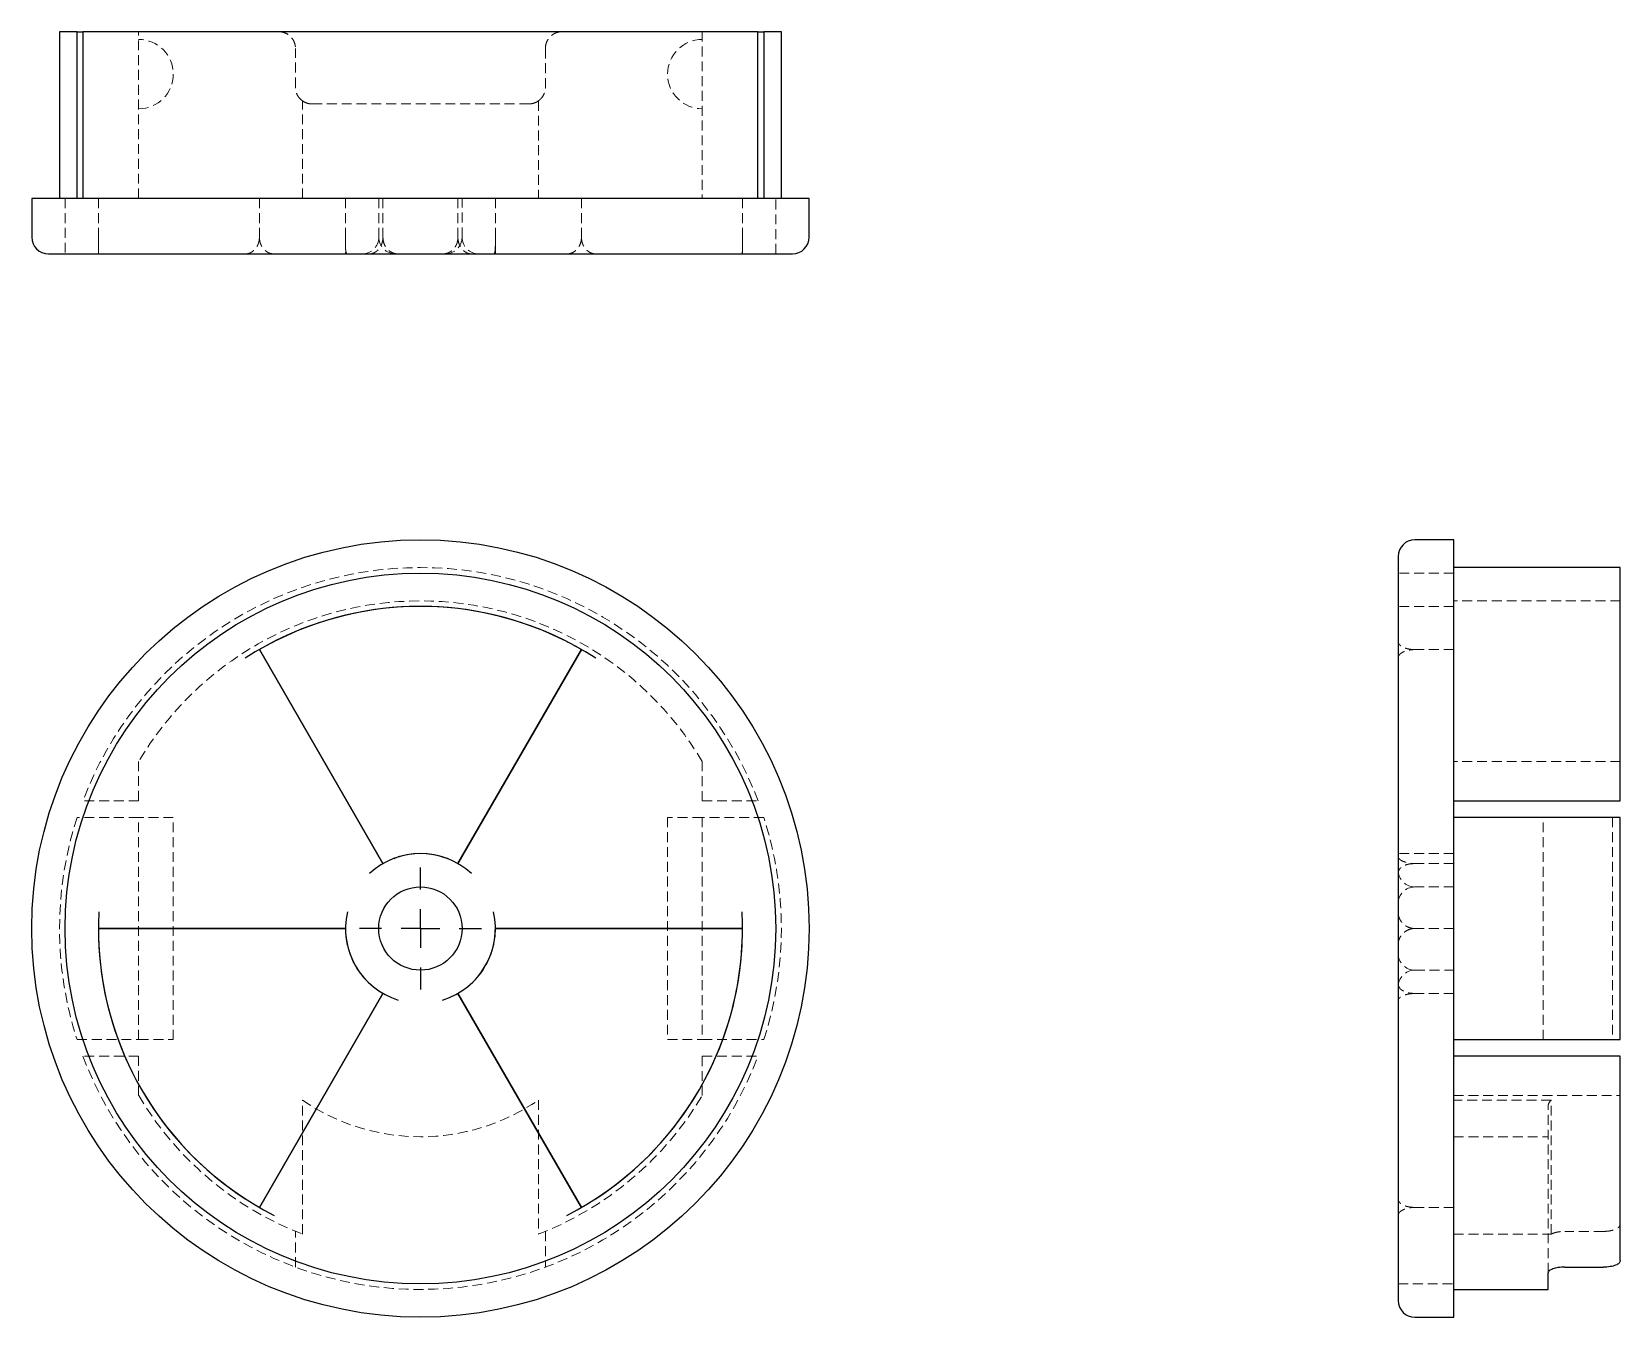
# Model space of a CAD drawing. Header units: millimetres. Extents: x 33 to 237, y 7 to 172.
import ezdxf

# ---------------------------------------------------------------- set-up
doc = ezdxf.new("R2010")
doc.units = ezdxf.units.MM
doc.linetypes.add('HIDDEN', pattern=[1.905, 1.27, -0.635])
doc.layers.add('10', color=7, linetype='Continuous')

# ---------------------------------------------------------------- blocks, each defined once
blk = doc.blocks.new('SW_CENTERMARKSYMBOL_0')
at = {"layer": '10', "color": 0}
for p, q in [((0, 5), (0, 7.86)), ((0, 0), (0, 2.5)), ((-5, 0), (-7.86, 0)), ((0, 0), (-2.5, 0)), ((0, 0), (0, -2.5)), ((0, 0), (2.5, 0)), ((5, 0), (7.86, 0)), ((0, -5), (0, -7.86))]:
    blk.add_line(p, q, dxfattribs=at)

msp = doc.modelspace()

# ---------------------------------------------------------------- linework, layer by layer
at = {"color": 7, "linetype": 'Continuous', "lineweight": 25}
for p, q in [((36.57, 172.35), (36.57, 150.92)), ((38.82, 172.35), (36.57, 172.35)), ((38.82, 150.92), (38.82, 172.35)), ((38.82, 172.35), (39.58, 172.35)), ((39.58, 172.35), (39.58, 150.92)), ((126.42, 172.35), (39.58, 172.35)), ((126.42, 172.35), (127.18, 172.35)), ((126.42, 150.92), (126.42, 172.35)), ((127.18, 172.35), (127.18, 150.92)), ((129.43, 172.35), (127.18, 172.35)), ((129.43, 150.92), (129.43, 172.35)), ((33, 150.92), (33, 145.92)), ((133, 150.92), (33, 150.92)), ((133, 145.92), (133, 150.92)), ((35.14, 143.78), (130.86, 143.78)), ((215.92, 107), (210.92, 107)), ((215.92, 57), (215.92, 107)), ((208.78, 104.86), (208.78, 9.14)), ((237.35, 103.43), (215.92, 103.43)), ((237.35, 73.43), (237.35, 103.43)), ((78.18, 65.35), (62.29, 92.88)), ((62.29, 92.88), (78.18, 65.35)), ((103.71, 92.88), (87.82, 65.35)), ((87.82, 65.35), (103.71, 92.88)), ((215.92, 73.43), (237.35, 73.43)), ((237.35, 71.29), (215.92, 71.29)), ((237.35, 42.71), (237.35, 71.29)), ((85.85, 66.21), (85.94, 66.18)), ((41.57, 57), (73.36, 57)), ((73.36, 57), (41.57, 57)), ((92.64, 57), (124.43, 57)), ((124.43, 57), (92.64, 57)), ((124.37, 54.86), (124.4, 55.46)), ((215.92, 7), (215.92, 57)), ((73.6, 54.86), (73.58, 54.96)), ((92.42, 54.94), (92.4, 54.86)), ((89.56, 49.93), (89.13, 49.56)), ((78.18, 48.65), (62.29, 21.12)), ((62.29, 21.12), (78.18, 48.65)), ((103.71, 21.12), (87.82, 48.65)), ((87.82, 48.65), (103.71, 21.12)), ((215.92, 42.71), (237.35, 42.71)), ((237.35, 40.57), (215.92, 40.57)), ((237.35, 14.29), (237.35, 40.57)), ((228.06, 10.57), (228.06, 12.71)), ((230.2, 13.44), (235.2, 13.44)), ((215.92, 10.57), (228.06, 10.57)), ((210.92, 7), (215.92, 7))]:
    msp.add_line(p, q, dxfattribs=at)
at = {"color": 7, "linetype": 'HIDDEN', "lineweight": 18}
for p, q in [((46.75, 150.92), (46.75, 172.35)), ((119.25, 172.35), (119.25, 150.92)), ((66.93, 165.2), (66.93, 170.2)), ((99.07, 170.2), (99.07, 165.2)), ((68.24, 163.24), (67.71, 163.56)), ((67.82, 150.92), (67.82, 163.46)), ((69.07, 163.06), (96.93, 163.06)), ((98.18, 163.46), (98.18, 150.92)), ((37.29, 150.92), (37.29, 143.78)), ((37.29, 150.92), (37.29, 143.78)), ((41.57, 150.92), (41.57, 145.92)), ((41.57, 150.92), (41.57, 145.92)), ((62.29, 150.92), (62.29, 145.92)), ((62.29, 150.92), (62.29, 145.92)), ((73.36, 150.92), (73.36, 145.92)), ((73.36, 150.92), (73.36, 145.92)), ((77.64, 150.92), (77.64, 145.92)), ((77.64, 150.92), (77.64, 145.92)), ((78.18, 150.92), (78.18, 145.92)), ((78.18, 150.92), (78.18, 145.92)), ((87.82, 150.92), (87.82, 145.92)), ((87.82, 150.92), (87.82, 145.92)), ((88.36, 145.92), (88.36, 150.92)), ((88.36, 145.92), (88.36, 150.92)), ((92.64, 150.92), (92.64, 145.92)), ((92.64, 150.92), (92.64, 145.92)), ((103.71, 150.92), (103.71, 145.92)), ((103.71, 150.92), (103.71, 145.92)), ((124.43, 150.92), (124.43, 145.92)), ((124.43, 150.92), (124.43, 145.92)), ((128.71, 143.78), (128.71, 150.92)), ((128.71, 143.78), (128.71, 150.92)), ((41.57, 145.92), (41.57, 143.78)), ((73.36, 145.92), (73.36, 143.78)), ((92.64, 143.78), (92.64, 145.92)), ((124.43, 143.78), (124.43, 145.92)), ((215.92, 102.71), (208.78, 102.71)), ((215.92, 102.71), (208.78, 102.71)), ((215.92, 98.43), (208.78, 98.43)), ((215.92, 98.43), (208.78, 98.43)), ((237.35, 99.14), (215.92, 99.14)), ((215.92, 92.88), (210.92, 92.88)), ((215.92, 92.88), (210.92, 92.88)), ((46.75, 73.43), (46.75, 78.49)), ((119.25, 78.49), (119.25, 73.43)), ((237.35, 78.49), (215.92, 78.49)), ((46.75, 73.43), (39.58, 73.43)), ((119.25, 73.43), (126.42, 73.43)), ((46.75, 71.29), (38.82, 71.29)), ((46.75, 42.71), (46.75, 71.29)), ((51.21, 71.29), (46.75, 71.29)), ((51.21, 42.71), (51.21, 71.29)), ((119.25, 71.29), (114.79, 71.29)), ((114.79, 71.29), (114.79, 42.71)), ((119.25, 71.29), (119.25, 42.71)), ((127.18, 71.29), (119.25, 71.29)), ((227.44, 42.71), (227.44, 71.29)), ((236.36, 71.29), (236.36, 42.71)), ((215.92, 66.64), (208.78, 66.64)), ((215.92, 66.64), (208.78, 66.64)), ((215.92, 65.35), (210.92, 65.35)), ((215.92, 65.35), (210.92, 65.35)), ((215.92, 62.36), (210.92, 62.36)), ((215.92, 62.36), (210.92, 62.36)), ((215.92, 57), (210.92, 57)), ((215.92, 57), (210.92, 57)), ((210.92, 51.64), (215.92, 51.64)), ((210.92, 51.64), (215.92, 51.64)), ((215.92, 48.65), (210.92, 48.65)), ((215.92, 48.65), (210.92, 48.65)), ((38.82, 42.71), (46.75, 42.71)), ((46.75, 42.71), (51.21, 42.71)), ((114.79, 42.71), (119.25, 42.71)), ((119.25, 42.71), (127.18, 42.71)), ((46.75, 40.57), (39.58, 40.57)), ((46.75, 35.51), (46.75, 40.57)), ((119.25, 40.57), (119.25, 35.51)), ((119.25, 40.57), (126.42, 40.57)), ((67.82, 17.69), (67.82, 34.93)), ((98.18, 34.93), (98.18, 17.69)), ((215.92, 35.51), (237.35, 35.51)), ((228.46, 34.93), (215.92, 34.93)), ((228.46, 17.69), (228.46, 34.93)), ((228.06, 12.71), (228.06, 34.12)), ((215.92, 30.21), (228.06, 30.21)), ((215.92, 21.12), (210.92, 21.12)), ((215.92, 21.12), (210.92, 21.12)), ((66.93, 13.44), (66.93, 18.04)), ((99.07, 18.04), (99.07, 13.44)), ((215.92, 17.69), (228.46, 17.69)), ((235.2, 18.04), (230.2, 18.04)), ((208.78, 11.29), (215.92, 11.29)), ((208.78, 11.29), (215.92, 11.29))]:
    msp.add_line(p, q, dxfattribs=at)
at = {"color": 7, "linetype": 'Continuous', "lineweight": 25}
for radius in [50, 45.71, 45.71, 5.36, 5.36]:
    msp.add_circle((83, 57), radius, dxfattribs=at)
at = {"color": 7, "linetype": 'HIDDEN', "lineweight": 18}
for centre, radius, start, end in [((46.75, 166.9), 4.46, 270, 90), ((119.25, 166.9), 4.46, 90, 270), ((75.5, 145.92), 2.14, 270, 0), ((79.79, 145.92), 2.14, 180, 270), ((86.21, 145.92), 2.14, 270, 0), ((90.5, 145.92), 2.14, 180, 270), ((83, 57), 46.43, 20.7227, 159.2773), ((83, 57), 42.14, 30.6644, 149.3356), ((83, 57), 46.43, 162.0798, 197.9202), ((83, 57), 46.43, 342.0798, 17.9202), ((210.92, 64.5), 2.14, 180, 270), ((210.92, 60.21), 2.14, 90, 180), ((210.92, 53.79), 2.14, 180, 270), ((210.92, 49.5), 2.14, 90, 180), ((83, 57), 46.43, 200.7227, 339.2773), ((83, 57), 42.14, 210.6644, 248.8894), ((83, 57), 26.79, 235.4819, 304.5181), ((83, 57), 42.14, 291.1106, 329.3356)]:
    msp.add_arc(centre, radius, start, end, dxfattribs=at)
at = {"color": 7, "linetype": 'Continuous', "lineweight": 25}
for centre, radius, start, end in [((35.14, 145.92), 2.14, 180, 270), ((130.86, 145.92), 2.14, 270, 0), ((210.92, 104.86), 2.14, 90, 180), ((83, 57), 41.43, 57.0351, 122.9649), ((83, 57), 41.43, 62.9649, 117.0351), ((83, 57), 9.64, 47.1604, 132.8396), ((83, 57), 9.64, 72.8396, 107.1604), ((83, 57), 41.43, 177.0351, 242.9649), ((83, 57), 9.64, 167.1604, 252.8396), ((83, 57), 9.64, 287.1604, 12.8396), ((83, 57), 41.43, 297.0351, 2.9649), ((83, 57), 41.43, 182.9649, 237.0351), ((83, 57), 9.64, 192.8396, 227.1604), ((83, 57), 9.64, 312.8396, 347.1604), ((83, 57), 41.43, 302.9649, 357.0351), ((210.92, 9.14), 2.14, 180, 270)]:
    msp.add_arc(centre, radius, start, end, dxfattribs=at)
at = {"color": 7, "linetype": 'HIDDEN', "lineweight": 18}
for points, knots in [([(64.79, 172.35), (65.05, 172.35), (65.32, 172.3), (65.82, 172.1), (66.06, 171.95), (66.36, 171.66), (66.46, 171.55), (66.62, 171.32), (66.69, 171.19), (66.81, 170.93), (66.85, 170.79), (66.91, 170.5), (66.93, 170.35), (66.93, 170.2)], [0, 0, 0, 0, 0.25, 0.25, 0.5, 0.5, 0.625, 0.625, 0.75, 0.75, 0.875, 0.875, 1, 1, 1, 1]), ([(99.07, 170.2), (99.07, 170.35), (99.09, 170.5), (99.15, 170.78), (99.19, 170.93), (99.31, 171.19), (99.38, 171.32), (99.54, 171.55), (99.64, 171.66), (99.84, 171.85), (99.95, 171.94), (100.18, 172.09), (100.3, 172.15), (100.68, 172.3), (100.95, 172.35), (101.21, 172.35)], [0, 0, 0, 0, 0.125, 0.125, 0.25, 0.25, 0.375, 0.375, 0.5, 0.5, 0.625, 0.625, 0.75, 0.75, 1, 1, 1, 1]), ([(67.82, 163.46), (67.69, 163.56), (67.56, 163.67), (67.34, 163.92), (67.25, 164.06), (67.09, 164.36), (67.03, 164.52), (66.95, 164.86), (66.93, 165.03), (66.93, 165.2)], [0, 0, 0, 0, 0.25, 0.25, 0.5, 0.5, 0.75, 0.75, 1, 1, 1, 1]), ([(98.18, 163.46), (98.31, 163.56), (98.44, 163.67), (98.66, 163.92), (98.75, 164.06), (98.91, 164.36), (98.97, 164.52), (99.05, 164.86), (99.07, 165.03), (99.07, 165.2)], [0, 0, 0, 0, 0.25, 0.25, 0.5, 0.5, 0.75, 0.75, 1, 1, 1, 1]), ([(69.07, 163.06), (68.85, 163.06), (68.63, 163.1), (68.21, 163.23), (68.01, 163.33), (67.82, 163.46)], [0, 0, 0, 0, 0.5, 0.5, 1, 1, 1, 1]), ([(96.93, 163.06), (97.15, 163.06), (97.37, 163.1), (97.79, 163.23), (97.99, 163.33), (98.18, 163.46)], [0, 0, 0, 0, 0.5, 0.5, 1, 1, 1, 1]), ([(41.63, 143.78), (41.62, 143.78), (41.61, 143.79), (41.6, 143.84), (41.6, 143.88), (41.59, 143.99), (41.59, 144.06), (41.58, 144.21), (41.58, 144.3), (41.57, 144.5), (41.57, 144.61), (41.57, 144.84), (41.57, 144.97), (41.57, 145.23), (41.57, 145.36), (41.57, 145.64), (41.57, 145.78), (41.57, 145.92)], [0, 0, 0, 0, 0.125, 0.125, 0.25, 0.25, 0.375, 0.375, 0.5, 0.5, 0.625, 0.625, 0.75, 0.75, 0.875, 0.875, 1, 1, 1, 1]), ([(41.57, 145.92), (41.57, 145.78), (41.57, 145.64), (41.57, 145.36), (41.57, 145.23), (41.57, 144.97), (41.57, 144.85), (41.57, 144.61), (41.57, 144.5), (41.58, 144.3), (41.58, 144.21), (41.59, 144.06), (41.59, 143.99), (41.6, 143.88), (41.6, 143.84), (41.61, 143.79), (41.62, 143.78), (41.63, 143.78)], [0, 0, 0, 0, 0.125, 0.125, 0.25, 0.25, 0.375, 0.375, 0.5, 0.5, 0.625, 0.625, 0.75, 0.75, 0.875, 0.875, 1, 1, 1, 1]), ([(62.29, 145.92), (62.29, 145.78), (62.27, 145.64), (62.23, 145.36), (62.19, 145.23), (62.1, 144.97), (62.04, 144.85), (61.91, 144.61), (61.83, 144.5), (61.66, 144.3), (61.57, 144.21), (61.37, 144.06), (61.26, 143.99), (61.04, 143.88), (60.93, 143.84), (60.7, 143.79), (60.58, 143.78), (60.46, 143.78)], [0, 0, 0, 0, 0.125, 0.125, 0.25, 0.25, 0.375, 0.375, 0.5, 0.5, 0.625, 0.625, 0.75, 0.75, 0.875, 0.875, 1, 1, 1, 1]), ([(64.17, 143.78), (64.04, 143.78), (63.92, 143.79), (63.68, 143.84), (63.56, 143.88), (63.33, 143.99), (63.22, 144.06), (63.02, 144.21), (62.92, 144.3), (62.74, 144.5), (62.67, 144.61), (62.53, 144.84), (62.47, 144.97), (62.38, 145.23), (62.35, 145.36), (62.3, 145.64), (62.29, 145.78), (62.29, 145.92)], [0, 0, 0, 0, 0.125, 0.125, 0.25, 0.25, 0.375, 0.375, 0.5, 0.5, 0.625, 0.625, 0.75, 0.75, 0.875, 0.875, 1, 1, 1, 1]), ([(73.36, 145.92), (73.36, 145.78), (73.36, 145.64), (73.36, 145.36), (73.36, 145.22), (73.36, 144.96), (73.36, 144.84), (73.37, 144.61), (73.37, 144.5), (73.38, 144.3), (73.39, 144.21), (73.42, 144.05), (73.43, 143.99), (73.47, 143.88), (73.49, 143.84), (73.54, 143.79), (73.57, 143.78), (73.6, 143.78)], [0, 0, 0, 0, 0.125, 0.125, 0.25, 0.25, 0.375, 0.375, 0.5, 0.5, 0.625, 0.625, 0.75, 0.75, 0.875, 0.875, 1, 1, 1, 1]), ([(73.6, 143.78), (73.57, 143.78), (73.54, 143.79), (73.49, 143.84), (73.47, 143.88), (73.43, 143.99), (73.42, 144.05), (73.39, 144.21), (73.38, 144.3), (73.37, 144.5), (73.37, 144.61), (73.36, 144.84), (73.36, 144.96), (73.36, 145.22), (73.36, 145.36), (73.36, 145.63), (73.36, 145.78), (73.36, 145.92)], [0, 0, 0, 0, 0.125, 0.125, 0.25, 0.25, 0.375, 0.375, 0.5, 0.5, 0.625, 0.625, 0.75, 0.75, 0.875, 0.875, 1, 1, 1, 1]), ([(76.44, 143.78), (76.55, 143.78), (76.65, 143.79), (76.86, 143.84), (76.97, 143.88), (77.17, 143.99), (77.27, 144.05), (77.46, 144.21), (77.56, 144.3), (77.72, 144.5), (77.8, 144.61), (77.93, 144.84), (77.99, 144.96), (78.08, 145.22), (78.12, 145.36), (78.17, 145.63), (78.18, 145.78), (78.18, 145.92)], [0, 0, 0, 0, 0.125, 0.125, 0.25, 0.25, 0.375, 0.375, 0.5, 0.5, 0.625, 0.625, 0.75, 0.75, 0.875, 0.875, 1, 1, 1, 1]), ([(78.18, 145.92), (78.18, 145.78), (78.19, 145.64), (78.24, 145.36), (78.27, 145.22), (78.37, 144.96), (78.43, 144.84), (78.57, 144.61), (78.65, 144.5), (78.83, 144.3), (78.93, 144.21), (79.14, 144.05), (79.26, 143.99), (79.5, 143.88), (79.62, 143.84), (79.88, 143.79), (80.02, 143.78), (80.15, 143.78)], [0, 0, 0, 0, 0.125, 0.125, 0.25, 0.25, 0.375, 0.375, 0.5, 0.5, 0.625, 0.625, 0.75, 0.75, 0.875, 0.875, 1, 1, 1, 1]), ([(85.85, 143.78), (85.98, 143.78), (86.11, 143.79), (86.37, 143.84), (86.5, 143.88), (86.74, 143.99), (86.86, 144.05), (87.07, 144.21), (87.17, 144.3), (87.35, 144.5), (87.43, 144.61), (87.57, 144.84), (87.63, 144.96), (87.73, 145.22), (87.76, 145.36), (87.81, 145.63), (87.82, 145.78), (87.82, 145.92)], [0, 0, 0, 0, 0.125, 0.125, 0.25, 0.25, 0.375, 0.375, 0.5, 0.5, 0.625, 0.625, 0.75, 0.75, 0.875, 0.875, 1, 1, 1, 1]), ([(87.82, 145.92), (87.82, 145.78), (87.83, 145.64), (87.88, 145.36), (87.92, 145.22), (88.01, 144.96), (88.07, 144.84), (88.2, 144.61), (88.28, 144.5), (88.44, 144.3), (88.53, 144.21), (88.72, 144.05), (88.82, 143.99), (89.03, 143.88), (89.14, 143.84), (89.35, 143.79), (89.45, 143.78), (89.56, 143.78)], [0, 0, 0, 0, 0.125, 0.125, 0.25, 0.25, 0.375, 0.375, 0.5, 0.5, 0.625, 0.625, 0.75, 0.75, 0.875, 0.875, 1, 1, 1, 1]), ([(92.4, 143.78), (92.43, 143.78), (92.46, 143.79), (92.51, 143.84), (92.53, 143.88), (92.57, 143.99), (92.58, 144.05), (92.61, 144.21), (92.62, 144.3), (92.63, 144.5), (92.63, 144.61), (92.64, 144.84), (92.64, 144.96), (92.64, 145.22), (92.64, 145.36), (92.64, 145.63), (92.64, 145.78), (92.64, 145.92)], [0, 0, 0, 0, 0.125, 0.125, 0.25, 0.25, 0.375, 0.375, 0.5, 0.5, 0.625, 0.625, 0.75, 0.75, 0.875, 0.875, 1, 1, 1, 1]), ([(92.64, 145.92), (92.64, 145.78), (92.64, 145.64), (92.64, 145.36), (92.64, 145.22), (92.64, 144.96), (92.64, 144.84), (92.63, 144.61), (92.63, 144.5), (92.62, 144.3), (92.61, 144.21), (92.58, 144.05), (92.57, 143.99), (92.53, 143.88), (92.51, 143.84), (92.46, 143.79), (92.43, 143.78), (92.4, 143.78)], [0, 0, 0, 0, 0.125, 0.125, 0.25, 0.25, 0.375, 0.375, 0.5, 0.5, 0.625, 0.625, 0.75, 0.75, 0.875, 0.875, 1, 1, 1, 1]), ([(103.71, 145.92), (103.71, 145.78), (103.7, 145.64), (103.66, 145.36), (103.62, 145.23), (103.53, 144.97), (103.47, 144.85), (103.33, 144.61), (103.26, 144.5), (103.08, 144.3), (102.99, 144.21), (102.78, 144.06), (102.67, 143.99), (102.44, 143.88), (102.33, 143.84), (102.08, 143.79), (101.96, 143.78), (101.83, 143.78)], [0, 0, 0, 0, 0.125, 0.125, 0.25, 0.25, 0.375, 0.375, 0.5, 0.5, 0.625, 0.625, 0.75, 0.75, 0.875, 0.875, 1, 1, 1, 1]), ([(105.54, 143.78), (105.42, 143.78), (105.31, 143.79), (105.08, 143.84), (104.96, 143.88), (104.74, 143.99), (104.63, 144.06), (104.44, 144.21), (104.34, 144.3), (104.17, 144.5), (104.09, 144.61), (103.96, 144.84), (103.9, 144.97), (103.81, 145.23), (103.77, 145.36), (103.73, 145.64), (103.71, 145.78), (103.71, 145.92)], [0, 0, 0, 0, 0.125, 0.125, 0.25, 0.25, 0.375, 0.375, 0.5, 0.5, 0.625, 0.625, 0.75, 0.75, 0.875, 0.875, 1, 1, 1, 1]), ([(124.43, 145.92), (124.43, 145.78), (124.43, 145.64), (124.43, 145.36), (124.43, 145.23), (124.43, 144.97), (124.43, 144.85), (124.43, 144.61), (124.43, 144.5), (124.42, 144.3), (124.42, 144.21), (124.41, 144.06), (124.41, 143.99), (124.4, 143.88), (124.4, 143.84), (124.39, 143.79), (124.38, 143.78), (124.37, 143.78)], [0, 0, 0, 0, 0.125, 0.125, 0.25, 0.25, 0.375, 0.375, 0.5, 0.5, 0.625, 0.625, 0.75, 0.75, 0.875, 0.875, 1, 1, 1, 1]), ([(124.37, 143.78), (124.38, 143.78), (124.39, 143.79), (124.4, 143.84), (124.4, 143.88), (124.41, 143.99), (124.41, 144.06), (124.42, 144.21), (124.42, 144.3), (124.43, 144.5), (124.43, 144.61), (124.43, 144.84), (124.43, 144.97), (124.43, 145.23), (124.43, 145.36), (124.43, 145.64), (124.43, 145.78), (124.43, 145.92)], [0, 0, 0, 0, 0.125, 0.125, 0.25, 0.25, 0.375, 0.375, 0.5, 0.5, 0.625, 0.625, 0.75, 0.75, 0.875, 0.875, 1, 1, 1, 1]), ([(64.17, 93.9), (64.04, 93.84), (63.92, 93.77), (63.68, 93.65), (63.56, 93.58), (63.33, 93.46), (63.22, 93.4), (63.02, 93.29), (62.92, 93.24), (62.74, 93.14), (62.67, 93.1), (62.53, 93.02), (62.47, 92.99), (62.38, 92.93), (62.35, 92.91), (62.3, 92.89), (62.29, 92.88), (62.29, 92.88)], [0, 0, 0, 0, 0.125, 0.125, 0.25, 0.25, 0.375, 0.375, 0.5, 0.5, 0.625, 0.625, 0.75, 0.75, 0.875, 0.875, 1, 1, 1, 1]), ([(103.71, 92.88), (103.69, 92.89), (103.65, 92.91), (103.4, 93.06), (103.08, 93.24), (102.78, 93.4), (102.49, 93.56), (102.41, 93.6)], [0, 0, 0, 0, 0.267888, 0.535778, 0.62404, 0.891755, 1, 1, 1, 1]), ([(210.92, 92.88), (210.78, 92.88), (210.64, 92.89), (210.36, 92.91), (210.23, 92.93), (209.97, 92.99), (209.85, 93.02), (209.61, 93.1), (209.5, 93.14), (209.3, 93.24), (209.21, 93.29), (209.06, 93.4), (208.99, 93.46), (208.88, 93.58), (208.84, 93.65), (208.79, 93.77), (208.78, 93.84), (208.78, 93.9)], [0, 0, 0, 0, 0.125, 0.125, 0.25, 0.25, 0.375, 0.375, 0.5, 0.5, 0.625, 0.625, 0.75, 0.75, 0.875, 0.875, 1, 1, 1, 1]), ([(208.78, 91.76), (208.78, 91.84), (208.79, 91.91), (208.84, 92.06), (208.88, 92.13), (208.99, 92.27), (209.06, 92.33), (209.21, 92.45), (209.3, 92.51), (209.5, 92.61), (209.61, 92.66), (209.84, 92.74), (209.97, 92.77), (210.23, 92.82), (210.36, 92.84), (210.64, 92.87), (210.78, 92.88), (210.92, 92.88)], [0, 0, 0, 0, 0.125, 0.125, 0.25, 0.25, 0.375, 0.375, 0.5, 0.5, 0.625, 0.625, 0.75, 0.75, 0.875, 0.875, 1, 1, 1, 1]), ([(78.18, 65.35), (78.2, 65.36), (78.24, 65.39), (78.49, 65.53), (78.82, 65.69), (79.15, 65.85), (79.49, 65.98), (79.61, 66.02)], [0, 0, 0, 0, 0.258717, 0.517449, 0.603016, 0.85868, 1, 1, 1, 1]), ([(85.94, 66.18), (86.14, 66.11), (86.56, 65.97), (86.99, 65.78), (87.38, 65.6), (87.67, 65.44), (87.81, 65.36), (87.82, 65.35), (87.82, 65.35)], [0, 0, 0, 0, 0.187636, 0.407846, 0.486306, 0.706078, 0.92581, 1, 1, 1, 1]), ([(208.78, 66.21), (208.78, 66.17), (208.79, 66.13), (208.84, 66.03), (208.88, 65.99), (208.99, 65.89), (209.05, 65.84), (209.21, 65.74), (209.3, 65.69), (209.5, 65.61), (209.61, 65.56), (209.84, 65.49), (209.96, 65.46), (210.22, 65.41), (210.36, 65.39), (210.63, 65.36), (210.78, 65.35), (210.92, 65.35)], [0, 0, 0, 0, 0.125, 0.125, 0.25, 0.25, 0.375, 0.375, 0.5, 0.5, 0.625, 0.625, 0.75, 0.75, 0.875, 0.875, 1, 1, 1, 1]), ([(210.92, 65.35), (210.78, 65.35), (210.64, 65.34), (210.36, 65.32), (210.22, 65.3), (209.96, 65.24), (209.84, 65.21), (209.61, 65.12), (209.5, 65.07), (209.3, 64.96), (209.21, 64.9), (209.05, 64.76), (208.99, 64.69), (208.88, 64.53), (208.84, 64.44), (208.79, 64.26), (208.78, 64.17), (208.78, 64.07)], [0, 0, 0, 0, 0.125, 0.125, 0.25, 0.25, 0.375, 0.375, 0.5, 0.5, 0.625, 0.625, 0.75, 0.75, 0.875, 0.875, 1, 1, 1, 1]), ([(210.92, 57), (210.78, 57), (210.64, 57.01), (210.36, 57.07), (210.23, 57.11), (209.97, 57.22), (209.85, 57.28), (209.61, 57.44), (209.5, 57.53), (209.3, 57.73), (209.21, 57.84), (209.06, 58.07), (208.99, 58.19), (208.88, 58.45), (208.84, 58.59), (208.79, 58.86), (208.78, 59), (208.78, 59.14)], [0, 0, 0, 0, 0.125, 0.125, 0.25, 0.25, 0.375, 0.375, 0.5, 0.5, 0.625, 0.625, 0.75, 0.75, 0.875, 0.875, 1, 1, 1, 1]), ([(41.57, 57), (41.57, 56.98), (41.57, 56.93), (41.57, 56.64), (41.58, 56.27), (41.58, 55.93), (41.6, 55.6), (41.6, 55.51)], [0, 0, 0, 0, 0.267888, 0.535778, 0.62404, 0.891755, 1, 1, 1, 1]), ([(73.58, 54.96), (73.54, 55.16), (73.45, 55.6), (73.4, 56.07), (73.37, 56.49), (73.36, 56.82), (73.36, 56.99), (73.36, 57), (73.36, 57)], [0, 0, 0, 0, 0.187636, 0.407846, 0.486306, 0.706078, 0.92581, 1, 1, 1, 1]), ([(92.64, 57), (92.64, 56.98), (92.64, 56.93), (92.64, 56.64), (92.62, 56.27), (92.58, 55.81), (92.5, 55.29), (92.43, 55), (92.42, 54.94)], [0, 0, 0, 0, 0.218773, 0.4375578, 0.5099136, 0.7261046, 0.9422788, 1, 1, 1, 1]), ([(124.4, 55.46), (124.4, 55.5), (124.41, 55.77), (124.42, 56.08), (124.43, 56.5), (124.43, 56.82), (124.43, 56.99), (124.43, 57), (124.43, 57)], [0, 0, 0, 0, 0.038936, 0.301492, 0.388354, 0.650881, 0.913407, 1, 1, 1, 1]), ([(208.78, 54.86), (208.78, 55), (208.79, 55.14), (208.84, 55.41), (208.88, 55.55), (208.99, 55.81), (209.06, 55.93), (209.21, 56.16), (209.3, 56.27), (209.5, 56.47), (209.61, 56.56), (209.84, 56.72), (209.97, 56.78), (210.23, 56.89), (210.36, 56.93), (210.64, 56.99), (210.78, 57), (210.92, 57)], [0, 0, 0, 0, 0.125, 0.125, 0.25, 0.25, 0.375, 0.375, 0.5, 0.5, 0.625, 0.625, 0.75, 0.75, 0.875, 0.875, 1, 1, 1, 1]), ([(78.18, 48.65), (78.16, 48.66), (78.12, 48.68), (77.87, 48.83), (77.56, 49.04), (77.26, 49.24), (76.98, 49.47), (76.88, 49.56)], [0, 0, 0, 0, 0.258717, 0.517449, 0.603016, 0.85868, 1, 1, 1, 1]), ([(89.13, 49.56), (89.09, 49.53), (88.88, 49.34), (88.61, 49.15), (88.26, 48.91), (87.97, 48.74), (87.83, 48.66), (87.82, 48.65), (87.82, 48.65)], [0, 0, 0, 0, 0.053686, 0.310206, 0.401604, 0.657613, 0.913577, 1, 1, 1, 1]), ([(208.78, 49.93), (208.78, 49.83), (208.79, 49.74), (208.84, 49.56), (208.88, 49.48), (208.99, 49.31), (209.05, 49.24), (209.21, 49.1), (209.3, 49.04), (209.5, 48.93), (209.61, 48.88), (209.84, 48.8), (209.96, 48.76), (210.22, 48.7), (210.36, 48.68), (210.63, 48.66), (210.78, 48.65), (210.92, 48.65)], [0, 0, 0, 0, 0.125, 0.125, 0.25, 0.25, 0.375, 0.375, 0.5, 0.5, 0.625, 0.625, 0.75, 0.75, 0.875, 0.875, 1, 1, 1, 1]), ([(210.92, 48.65), (210.78, 48.65), (210.64, 48.64), (210.36, 48.61), (210.22, 48.59), (209.96, 48.54), (209.84, 48.51), (209.61, 48.44), (209.5, 48.39), (209.3, 48.31), (209.21, 48.26), (209.05, 48.16), (208.99, 48.11), (208.88, 48.01), (208.84, 47.97), (208.79, 47.87), (208.78, 47.83), (208.78, 47.79)], [0, 0, 0, 0, 0.125, 0.125, 0.25, 0.25, 0.375, 0.375, 0.5, 0.5, 0.625, 0.625, 0.75, 0.75, 0.875, 0.875, 1, 1, 1, 1]), ([(228.06, 34.12), (228.06, 34.26), (228.1, 34.39), (228.23, 34.67), (228.33, 34.8), (228.46, 34.93)], [0, 0, 0, 0, 0.5, 0.5, 1, 1, 1, 1]), ([(60.46, 22.24), (60.58, 22.16), (60.69, 22.09), (60.92, 21.94), (61.04, 21.87), (61.26, 21.73), (61.37, 21.67), (61.56, 21.55), (61.66, 21.49), (61.83, 21.39), (61.91, 21.34), (62.04, 21.26), (62.1, 21.23), (62.19, 21.18), (62.23, 21.16), (62.27, 21.13), (62.29, 21.12), (62.29, 21.12)], [0, 0, 0, 0, 0.125, 0.125, 0.25, 0.25, 0.375, 0.375, 0.5, 0.5, 0.625, 0.625, 0.75, 0.75, 0.875, 0.875, 1, 1, 1, 1]), ([(103.71, 21.12), (103.71, 21.12), (103.73, 21.13), (103.77, 21.16), (103.81, 21.18), (103.9, 21.23), (103.96, 21.26), (104.09, 21.34), (104.17, 21.39), (104.34, 21.49), (104.43, 21.55), (104.63, 21.67), (104.74, 21.73), (104.96, 21.87), (105.07, 21.94), (105.3, 22.09), (105.42, 22.16), (105.54, 22.24)], [0, 0, 0, 0, 0.125, 0.125, 0.25, 0.25, 0.375, 0.375, 0.5, 0.5, 0.625, 0.625, 0.75, 0.75, 0.875, 0.875, 1, 1, 1, 1]), ([(210.92, 21.12), (210.78, 21.12), (210.64, 21.13), (210.36, 21.16), (210.23, 21.18), (209.97, 21.23), (209.85, 21.26), (209.61, 21.34), (209.5, 21.39), (209.3, 21.49), (209.21, 21.55), (209.06, 21.67), (208.99, 21.73), (208.88, 21.87), (208.84, 21.94), (208.79, 22.09), (208.78, 22.16), (208.78, 22.24)], [0, 0, 0, 0, 0.125, 0.125, 0.25, 0.25, 0.375, 0.375, 0.5, 0.5, 0.625, 0.625, 0.75, 0.75, 0.875, 0.875, 1, 1, 1, 1]), ([(208.78, 20.1), (208.78, 20.16), (208.79, 20.23), (208.84, 20.35), (208.88, 20.42), (208.99, 20.54), (209.06, 20.6), (209.21, 20.71), (209.3, 20.76), (209.5, 20.86), (209.61, 20.9), (209.84, 20.98), (209.97, 21.01), (210.23, 21.07), (210.36, 21.09), (210.64, 21.11), (210.78, 21.12), (210.92, 21.12)], [0, 0, 0, 0, 0.125, 0.125, 0.25, 0.25, 0.375, 0.375, 0.5, 0.5, 0.625, 0.625, 0.75, 0.75, 0.875, 0.875, 1, 1, 1, 1]), ([(235.2, 18.04), (235.35, 18.04), (235.5, 18.05), (235.78, 18.07), (235.93, 18.09), (236.19, 18.14), (236.32, 18.17), (236.55, 18.24), (236.66, 18.28), (236.85, 18.37), (236.94, 18.42), (237.09, 18.52), (237.15, 18.57), (237.3, 18.75), (237.35, 18.87), (237.35, 19)], [0, 0, 0, 0, 0.125, 0.125, 0.25, 0.25, 0.375, 0.375, 0.5, 0.5, 0.625, 0.625, 0.75, 0.75, 1, 1, 1, 1]), ([(228.46, 17.69), (228.56, 17.74), (228.67, 17.79), (228.92, 17.87), (229.06, 17.91), (229.36, 17.97), (229.52, 18), (229.86, 18.03), (230.03, 18.04), (230.2, 18.04)], [0, 0, 0, 0, 0.25, 0.25, 0.5, 0.5, 0.75, 0.75, 1, 1, 1, 1])]:
    msp.add_open_spline(points, degree=3, knots=knots, dxfattribs=at)
at = {"color": 7, "linetype": 'Continuous', "lineweight": 25}
for points, knots in [([(102.41, 93.6), (102.29, 93.66), (102.1, 93.76), (101.9, 93.87), (101.83, 93.9)], [0, 0, 0, 0, 0.641967, 1, 1, 1, 1]), ([(79.61, 66.02), (79.71, 66.06), (79.88, 66.13), (80.07, 66.19), (80.15, 66.21)], [0, 0, 0, 0, 0.539264, 1, 1, 1, 1]), ([(41.6, 55.51), (41.6, 55.37), (41.61, 55.16), (41.62, 54.94), (41.63, 54.86)], [0, 0, 0, 0, 0.641967, 1, 1, 1, 1]), ([(76.88, 49.56), (76.8, 49.62), (76.66, 49.73), (76.51, 49.87), (76.44, 49.93)], [0, 0, 0, 0, 0.539264, 1, 1, 1, 1]), ([(230.2, 13.44), (230.06, 13.44), (229.92, 13.44), (229.64, 13.42), (229.5, 13.4), (229.23, 13.36), (229.11, 13.33), (228.88, 13.28), (228.77, 13.24), (228.57, 13.17), (228.48, 13.14), (228.33, 13.06), (228.27, 13.01), (228.17, 12.93), (228.13, 12.89), (228.07, 12.8), (228.06, 12.75), (228.06, 12.71)], [0, 0, 0, 0, 0.125, 0.125, 0.25, 0.25, 0.375, 0.375, 0.5, 0.5, 0.625, 0.625, 0.75, 0.75, 0.875, 0.875, 1, 1, 1, 1]), ([(237.35, 14.29), (237.35, 14.18), (237.3, 14.07), (237.09, 13.86), (236.95, 13.77), (236.65, 13.65), (236.54, 13.62), (236.31, 13.55), (236.19, 13.53), (235.92, 13.49), (235.78, 13.47), (235.5, 13.45), (235.35, 13.44), (235.2, 13.44)], [0, 0, 0, 0, 0.25, 0.25, 0.5, 0.5, 0.625, 0.625, 0.75, 0.75, 0.875, 0.875, 1, 1, 1, 1])]:
    msp.add_open_spline(points, degree=3, knots=knots, dxfattribs=at)

# ---------------------------------------------------------------- block references
at = {"layer": '10'}
msp.add_blockref('SW_CENTERMARKSYMBOL_0', (83, 57), dxfattribs=at)

doc.saveas('drawing.dxf')
